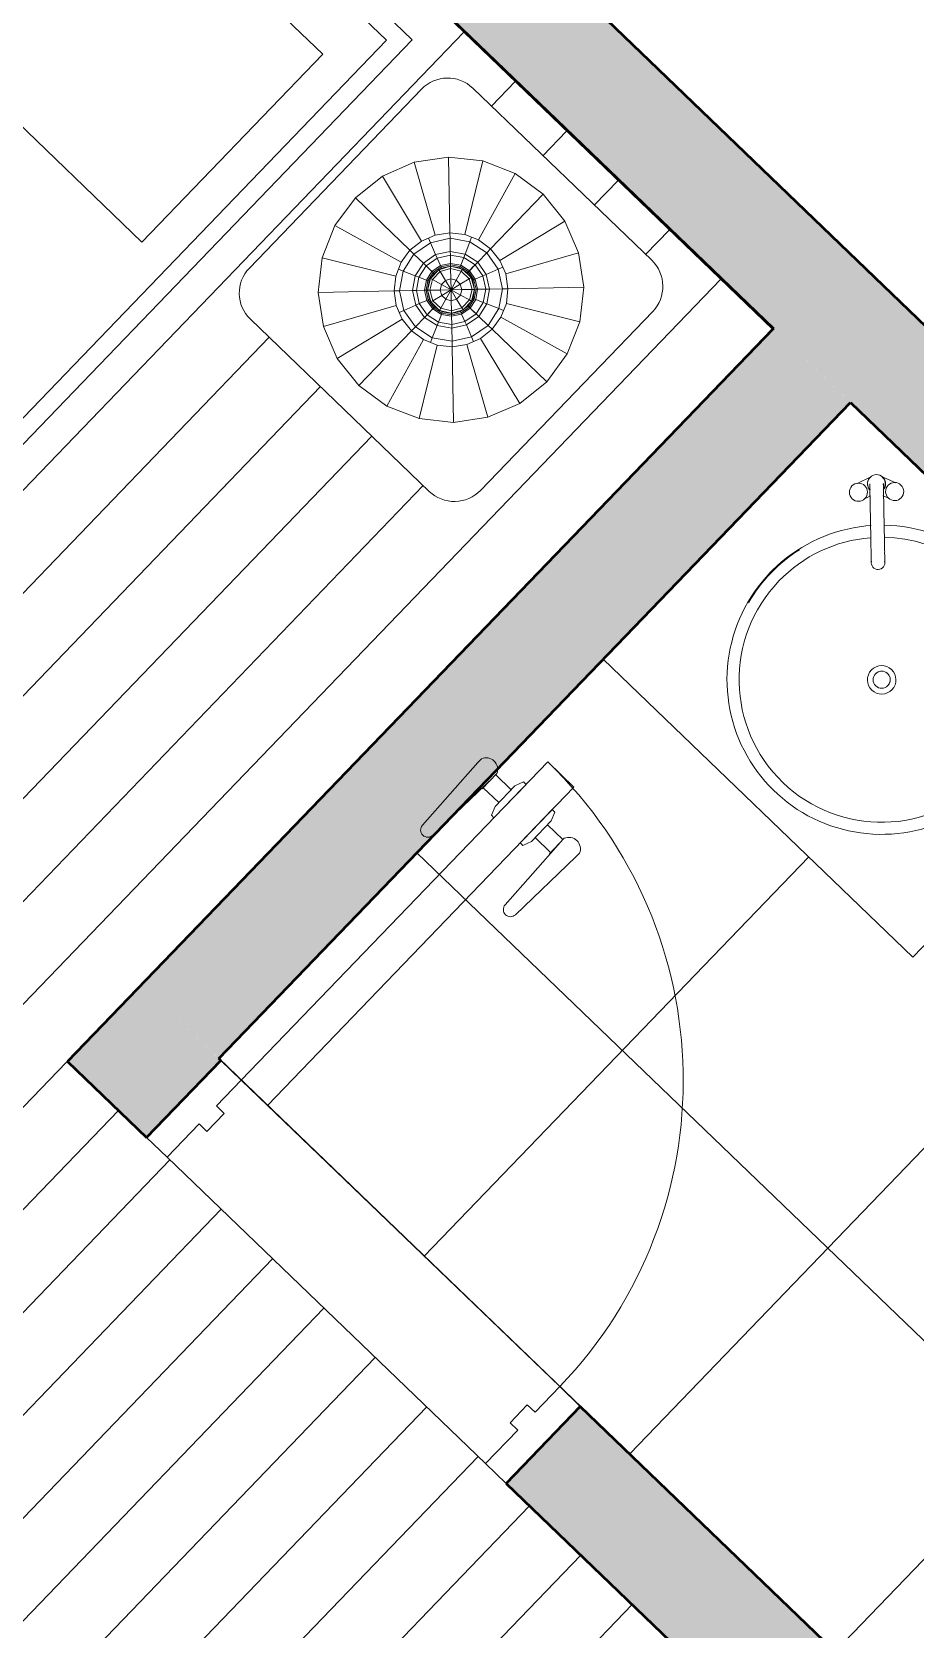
# Model space of a CAD drawing. Header units: metres. Extents: x 11 to 152, y 1 to 34.
# Drawn here: x 71.781 to 73.02, y 20.802 to 23.044 of the extents above; entities that cross this region are included whole.
import ezdxf

# ---------------------------------------------------------------- set-up
doc = ezdxf.new("R2010")
doc.units = ezdxf.units.M
for name, color, linetype, lineweight in [('A-DETL-GENF', 92, 'Continuous', 9), ('A-DOOR', 31, 'Continuous', 9), ('A-DOOR-1', 31, 'Continuous', 18), ('A-FLOR', 192, 'Continuous', 9), ('A-FLOR-PATT', 8, 'Continuous', 9), ('A-WALL-1', 113, 'Continuous', 50), ('A-WALL-PATT-1', 111, 'Continuous', 9), ('E-LITE-EQPM', 33, 'Continuous', 9), ('G-IMPT', 8, 'Continuous', 9), ('I-FURN', 30, 'Continuous', 9), ('P-SANR-FIXT', 6, 'Continuous', 9)]:
    doc.layers.add(name, color=color, linetype=linetype, lineweight=lineweight)

# ---------------------------------------------------------------- blocks, each defined once
blk = doc.blocks.new('EA-Sencilla abisagrada - 70 x 210-1204123-2 Piso _Tipo_')
at = {"layer": 'A-DETL-GENF'}
for p, q in [((0.194, -0.5091), (0.189, -0.6263)), ((0.219, -0.6263), (0.214, -0.5091)), ((0.35, -0.6263), (0.355, -0.5091)), ((0.375, -0.5091), (0.38, -0.6263)), ((0.219, -0.6038), (0.219, -0.6338)), ((0.249, -0.5988), (0.254, -0.5863)), ((0.249, -0.6388), (0.249, -0.5988)), ((0.254, -0.5863), (0.259, -0.5863)), ((0.259, -0.6513), (0.259, -0.5863)), ((0.315, -0.5863), (0.31, -0.5863)), ((0.31, -0.6513), (0.31, -0.5863)), ((0.32, -0.5988), (0.315, -0.5863)), ((0.32, -0.6388), (0.32, -0.5988)), ((0.35, -0.6038), (0.35, -0.6338)), ((0.189, -0.6338), (0.189, -0.6263)), ((0.249, -0.6063), (0.219, -0.6063)), ((0.32, -0.6063), (0.35, -0.6063)), ((0.38, -0.6338), (0.38, -0.6263)), ((0.219, -0.6313), (0.249, -0.6313)), ((0.249, -0.6388), (0.254, -0.6513)), ((0.32, -0.6388), (0.315, -0.6513)), ((0.35, -0.6313), (0.32, -0.6313)), ((0.259, -0.6513), (0.254, -0.6513)), ((0.31, -0.6513), (0.315, -0.6513))]:
    blk.add_line(p, q, dxfattribs=at)
for centre, radius, start, end in [((0.204, -0.5095), 0.01, 2.4476, 177.5524), ((0.365, -0.5095), 0.01, 2.4476, 177.5524), ((0.204, -0.6276), 0.0162, 202.6199, 337.3801), ((0.365, -0.6276), 0.0162, 202.6199, 337.3801)]:
    blk.add_arc(centre, radius, start, end, dxfattribs=at)
at = {"layer": 'A-DOOR'}
blk.add_arc((0.31, -0.075), 0.62, 180, 270, dxfattribs=at)
at = {"layer": 'A-DOOR-1'}
for p, q in [((-0.35, 0.075), (-0.31, 0.075)), ((-0.31, 0.075), (-0.31, 0.01)), ((0.31, 0.075), (0.35, 0.075)), ((0.31, 0.01), (0.31, 0.075)), ((-0.31, 0.01), (-0.295, 0.01)), ((-0.295, 0.01), (-0.295, -0.025)), ((0.295, 0.01), (0.31, 0.01)), ((0.295, -0.025), (0.295, 0.01)), ((-0.31, -0.025), (-0.31, -0.075)), ((-0.295, -0.025), (-0.31, -0.025)), ((0.31, -0.025), (0.295, -0.025)), ((0.31, -0.075), (0.31, -0.025)), ((-0.31, -0.075), (-0.35, -0.075)), ((0.259, -0.075), (0.259, -0.695)), ((0.31, -0.075), (0.259, -0.075)), ((0.31, -0.075), (0.31, -0.695)), ((0.35, -0.075), (0.31, -0.075)), ((0.31, -0.695), (0.259, -0.695))]:
    blk.add_line(p, q, dxfattribs=at)
blk = doc.blocks.new('M_Bed-Box1 - cama 140 x 190-1496802-2 Piso _Tipo_')
at = {"layer": 'I-FURN'}
for p, q in [((-0.3608, -0.7156), (-0.3608, 1.1844)), ((-0.3354, -0.6902), (-0.3354, 1.159)), ((-0.2846, -0.2482), (0.2757, -0.2482)), ((-0.2846, -0.614), (-0.2846, -0.2482)), ((-0.2846, -0.614), (0.2757, -0.614)), ((-0.3354, -0.6902), (1.0138, -0.6902)), ((-0.3608, -0.7156), (1.0392, -0.7156))]:
    blk.add_line(p, q, dxfattribs=at)
blk = doc.blocks.new('M_Table-End - nochero-1381557-2 Piso _Tipo_')
at = {"layer": 'I-FURN'}
for p, q in [((0.0545, 0.0726), (0.4029, 0.0726)), ((0.0037, -0.3266), (0.0037, 0.0218)), ((0.4537, 0.0218), (0.4537, -0.3266)), ((0.4029, -0.3774), (0.0545, -0.3774))]:
    blk.add_line(p, q, dxfattribs=at)
for centre, start, end in [((0.0545, 0.0218), 90, 180), ((0.4029, 0.0218), 0, 90), ((0.0545, -0.3266), 180, 270), ((0.4029, -0.3266), 270, 0)]:
    blk.add_arc(centre, 0.0508, start, end, dxfattribs=at)
blk = doc.blocks.new('Lamp38i - Name-1374313-2 Piso _Tipo_')
at = {"layer": 'G-IMPT'}
for p, q in [((0, 0.0381), (0, 0.0265)), ((-0.0265, 0), (-0.0381, 0)), ((0.0265, 0), (0.0381, 0)), ((0, -0.0381), (0, -0.0265))]:
    blk.add_line(p, q, dxfattribs=at)
blk = doc.blocks.new('Lamp38i - 12zlmp38i_dwg-1374311-2 Piso _Tipo_')
at = {"layer": 'G-IMPT'}
for p, q in [((-0.0482, 0.18), (-0.0931, 0.1613)), ((0, 0.1863), (-0.0482, 0.18)), ((-0.0207, 0.0772), (-0.0482, 0.18)), ((0.0482, 0.18), (0, 0.1863)), ((0, 0.0799), (0, 0.1863)), ((0.0207, 0.0772), (0.0482, 0.18)), ((0.0482, 0.18), (0.0931, 0.1613)), ((-0.1317, 0.1317), (-0.0931, 0.1613)), ((-0.04, 0.0693), (-0.0931, 0.1613)), ((0.04, 0.0693), (0.0931, 0.1613)), ((0.1317, 0.1317), (0.0931, 0.1613)), ((-0.1317, 0.1317), (-0.1613, 0.0931)), ((-0.1317, 0.1317), (-0.0565, 0.0565)), ((0.0565, 0.0565), (0.1317, 0.1317)), ((0.1613, 0.0931), (0.1317, 0.1317)), ((-0.1613, 0.0931), (-0.18, 0.0482)), ((-0.1613, 0.0931), (-0.0693, 0.04)), ((0.0693, 0.04), (0.1613, 0.0931)), ((0.18, 0.0482), (0.1613, 0.0931)), ((-0.04, 0.0693), (-0.0565, 0.0565)), ((-0.0207, 0.0772), (-0.04, 0.0693)), ((-0.0303, 0.0732), (-0.0276, 0.0667)), ((-0.0276, 0.0667), (0, 0.0722)), ((0, 0.0799), (-0.0207, 0.0772)), ((0.0207, 0.0772), (0, 0.0799)), ((0, 0.0799), (0, 0.0722)), ((0.0276, 0.0667), (0, 0.0722)), ((0, 0.0539), (0, 0.0722)), ((0.04, 0.0693), (0.0207, 0.0772)), ((0.0276, 0.0667), (0.0303, 0.0732)), ((0.0565, 0.0565), (0.04, 0.0693)), ((-0.18, 0.0482), (-0.1863, 0)), ((-0.0772, 0.0207), (-0.18, 0.0482)), ((-0.0565, 0.0565), (-0.0693, 0.04)), ((-0.0511, 0.0511), (-0.0667, 0.0276)), ((-0.0511, 0.0511), (-0.0565, 0.0565)), ((-0.0511, 0.0511), (-0.0276, 0.0667)), ((-0.0511, 0.0511), (-0.0381, 0.0381)), ((-0.0206, 0.0498), (-0.0381, 0.0381)), ((-0.0381, 0.0381), (-0.0206, 0.0498)), ((-0.0344, 0.0344), (-0.0186, 0.0449)), ((-0.0276, 0.0667), (-0.0206, 0.0498)), ((-0.0206, 0.0498), (0, 0.0539)), ((0, 0.0539), (-0.0206, 0.0498)), ((-0.0186, 0.0449), (-0.0206, 0.0498)), ((0, 0.0486), (-0.0186, 0.0449)), ((-0.0186, 0.0449), (-0.0142, 0.0343)), ((0.0206, 0.0498), (0, 0.0539)), ((0, 0.0539), (0.0206, 0.0498)), ((0, 0.0486), (0, 0.0539)), ((0, 0.0371), (0, 0.0486)), ((0.0186, 0.0449), (0, 0.0486)), ((0.0142, 0.0343), (0.0186, 0.0449)), ((0.0186, 0.0449), (0.0206, 0.0498)), ((0.0186, 0.0449), (0.0344, 0.0344)), ((0.0276, 0.0667), (0.0206, 0.0498)), ((0.0381, 0.0381), (0.0206, 0.0498)), ((0.0206, 0.0498), (0.0381, 0.0381)), ((0.0511, 0.0511), (0.0276, 0.0667)), ((0.0511, 0.0511), (0.0381, 0.0381)), ((0.0511, 0.0511), (0.0565, 0.0565)), ((0.0511, 0.0511), (0.0667, 0.0276)), ((0.0693, 0.04), (0.0565, 0.0565)), ((0.0772, 0.0207), (0.18, 0.0482)), ((0.1863, 0), (0.18, 0.0482)), ((-0.0693, 0.04), (-0.0772, 0.0207)), ((-0.0732, 0.0303), (-0.0667, 0.0276)), ((-0.0722, 0), (-0.0667, 0.0276)), ((-0.0498, 0.0206), (-0.0667, 0.0276)), ((-0.0498, 0.0206), (-0.0381, 0.0381)), ((-0.0498, 0.0206), (-0.0381, 0.0381)), ((-0.0449, 0.0186), (-0.0344, 0.0344)), ((-0.0344, 0.0344), (-0.0381, 0.0381)), ((-0.0262, 0.0262), (-0.0344, 0.0344)), ((-0.0343, 0.0142), (-0.0262, 0.0262)), ((-0.0324, 0.0134), (-0.0248, 0.0248)), ((-0.0319, 0.0085), (-0.0233, 0.0233)), ((-0.0306, 0.0127), (-0.0234, 0.0234)), ((-0.0262, 0.0262), (-0.0142, 0.0343)), ((-0.0262, 0.0262), (-0.0248, 0.0248)), ((-0.0248, 0.0248), (-0.0134, 0.0324)), ((-0.0234, 0.0234), (-0.0248, 0.0248)), ((-0.0234, 0.0234), (-0.0127, 0.0306)), ((-0.0233, 0.0233), (-0.0085, 0.0319)), ((-0.0233, 0.0233), (-0.021, 0.021)), ((-0.021, 0.021), (-0.0077, 0.0287)), ((0, 0.0371), (-0.0142, 0.0343)), ((-0.0142, 0.0343), (-0.0134, 0.0324)), ((0, 0.0351), (-0.0134, 0.0324)), ((-0.0127, 0.0306), (-0.0134, 0.0324)), ((-0.0096, 0.0312), (-0.0127, 0.0306)), ((0.0085, 0.0319), (-0.0085, 0.0319)), ((-0.0077, 0.0287), (-0.0085, 0.0319)), ((0.0077, 0.0287), (-0.0077, 0.0287)), ((-0.0077, 0.0287), (-0.0039, 0.0147)), ((0, 0.0331), (-0.0065, 0.0319)), ((0, 0.0351), (0, 0.0371)), ((0.0142, 0.0343), (0, 0.0371)), ((0, 0.0351), (0.0134, 0.0324)), ((0, 0.0331), (0, 0.0351)), ((0, 0.0319), (0, 0.0331)), ((0.0065, 0.0319), (0, 0.0331)), ((0.0077, 0.0287), (0.0039, 0.0147)), ((0.0085, 0.0319), (0.0077, 0.0287)), ((0.021, 0.021), (0.0077, 0.0287)), ((0.0085, 0.0319), (0.0233, 0.0233)), ((0.0127, 0.0306), (0.0096, 0.0312)), ((0.0127, 0.0306), (0.0134, 0.0324)), ((0.0127, 0.0306), (0.0234, 0.0234)), ((0.0134, 0.0324), (0.0142, 0.0343)), ((0.0134, 0.0324), (0.0248, 0.0248)), ((0.0142, 0.0343), (0.0262, 0.0262)), ((0.021, 0.021), (0.0233, 0.0233)), ((0.0319, 0.0085), (0.0233, 0.0233)), ((0.0234, 0.0234), (0.0248, 0.0248)), ((0.0306, 0.0127), (0.0234, 0.0234)), ((0.0262, 0.0262), (0.0248, 0.0248)), ((0.0324, 0.0134), (0.0248, 0.0248)), ((0.0344, 0.0344), (0.0262, 0.0262)), ((0.0343, 0.0142), (0.0262, 0.0262)), ((0.0344, 0.0344), (0.0381, 0.0381)), ((0.0449, 0.0186), (0.0344, 0.0344)), ((0.0498, 0.0206), (0.0381, 0.0381)), ((0.0498, 0.0206), (0.0381, 0.0381)), ((0.0498, 0.0206), (0.0667, 0.0276)), ((0.0732, 0.0303), (0.0667, 0.0276)), ((0.0722, 0), (0.0667, 0.0276)), ((0.0772, 0.0207), (0.0693, 0.04)), ((-0.0772, 0.0207), (-0.0799, 0)), ((-0.0498, 0.0206), (-0.0539, 0)), ((-0.0539, 0), (-0.0498, 0.0206)), ((-0.0449, 0.0186), (-0.0498, 0.0206)), ((-0.0449, 0.0186), (-0.0486, 0)), ((-0.0343, 0.0142), (-0.0449, 0.0186)), ((-0.0371, 0), (-0.0343, 0.0142)), ((-0.0351, 0), (-0.0324, 0.0134)), ((-0.0324, 0.0134), (-0.0343, 0.0142)), ((-0.0319, 0.0065), (-0.0331, 0)), ((-0.0306, 0.0127), (-0.0324, 0.0134)), ((-0.0319, 0.0085), (-0.0319, -0.0085)), ((-0.0319, 0.0085), (-0.0287, 0.0077)), ((-0.0306, 0.0127), (-0.0312, 0.0096)), ((-0.0287, 0.0077), (-0.021, 0.021)), ((-0.0287, 0.0077), (-0.0147, 0.0039)), ((-0.0287, 0.0077), (-0.0286, -0.0077)), ((-0.021, 0.021), (-0.0108, 0.0108)), ((-0.0147, 0.0039), (-0.0108, 0.0108)), ((-0.0147, 0.0039), (-0.0147, -0.0039)), ((-0.0147, 0.0039), (0, 0)), ((-0.0039, 0.0147), (-0.0108, 0.0108)), ((0, 0), (-0.0108, 0.0108)), ((0.0039, 0.0147), (-0.0039, 0.0147)), ((0, 0), (-0.0039, 0.0147)), ((0.0039, 0.0147), (0, 0)), ((0.0108, 0.0108), (0, 0)), ((0.0147, 0.0039), (0, 0)), ((0.0108, 0.0108), (0.0039, 0.0147)), ((0.021, 0.021), (0.0108, 0.0108)), ((0.0147, 0.0039), (0.0108, 0.0108)), ((0.0286, 0.0077), (0.0147, 0.0039)), ((0.0147, -0.0039), (0.0147, 0.0039)), ((0.0286, 0.0077), (0.021, 0.021)), ((0.0319, 0.0085), (0.0286, 0.0077)), ((0.0286, -0.0077), (0.0286, 0.0077)), ((0.0306, 0.0127), (0.0324, 0.0134)), ((0.0306, 0.0127), (0.0312, 0.0096)), ((0.0319, -0.0085), (0.0319, 0.0085)), ((0.0319, 0.0065), (0.0331, 0)), ((0.0324, 0.0134), (0.0343, 0.0142)), ((0.0351, 0), (0.0324, 0.0134)), ((0.0343, 0.0142), (0.0449, 0.0186)), ((0.0371, 0), (0.0343, 0.0142)), ((0.0449, 0.0186), (0.0498, 0.0206)), ((0.0449, 0.0186), (0.0486, 0)), ((0.0498, 0.0206), (0.0539, 0)), ((0.0539, 0), (0.0498, 0.0206)), ((0.0799, 0), (0.0772, 0.0207)), ((-0.1863, 0), (-0.18, -0.0482)), ((-0.0799, 0), (-0.1863, 0)), ((-0.0772, -0.0207), (-0.18, -0.0482)), ((-0.0799, 0), (-0.0772, -0.0207)), ((-0.0722, 0), (-0.0799, 0)), ((-0.0772, -0.0207), (-0.0693, -0.04)), ((-0.0722, 0), (-0.0539, 0)), ((-0.0722, 0), (-0.0667, -0.0276)), ((-0.0667, -0.0276), (-0.0498, -0.0206)), ((-0.0539, 0), (-0.0498, -0.0206)), ((-0.0539, 0), (-0.0498, -0.0206)), ((-0.0486, 0), (-0.0539, 0)), ((-0.0449, -0.0186), (-0.0498, -0.0206)), ((-0.0498, -0.0206), (-0.0381, -0.0381)), ((-0.0381, -0.0381), (-0.0498, -0.0206)), ((-0.0371, 0), (-0.0486, 0)), ((-0.0486, 0), (-0.0449, -0.0186)), ((-0.0343, -0.0142), (-0.0449, -0.0186)), ((-0.0344, -0.0344), (-0.0449, -0.0186)), ((-0.0351, 0), (-0.0371, 0)), ((-0.0371, 0), (-0.0343, -0.0142)), ((-0.0351, 0), (-0.0324, -0.0134)), ((-0.0331, 0), (-0.0351, 0)), ((-0.0343, -0.0142), (-0.0326, -0.0135)), ((-0.0262, -0.0262), (-0.0343, -0.0142)), ((-0.0319, 0), (-0.0331, 0)), ((-0.0331, 0), (-0.0319, -0.0065)), ((-0.0306, -0.0127), (-0.0324, -0.0134)), ((-0.0324, -0.0134), (-0.0248, -0.0248)), ((-0.0319, -0.0085), (-0.0286, -0.0077)), ((-0.0319, -0.0085), (-0.0233, -0.0233)), ((-0.0312, -0.0096), (-0.0306, -0.0127)), ((-0.0306, -0.0127), (-0.0234, -0.0234)), ((-0.0286, -0.0077), (-0.0147, -0.0039)), ((-0.0286, -0.0077), (-0.021, -0.021)), ((-0.0233, -0.0233), (-0.021, -0.021)), ((-0.0108, -0.0108), (-0.021, -0.021)), ((-0.021, -0.021), (-0.0077, -0.0286)), ((-0.0147, -0.0039), (0, 0)), ((-0.0147, -0.0039), (-0.0108, -0.0108)), ((-0.0108, -0.0108), (0, 0)), ((-0.0108, -0.0108), (-0.0039, -0.0147)), ((-0.0077, -0.0286), (-0.0039, -0.0147)), ((-0.0039, -0.0147), (0, 0)), ((-0.0039, -0.0147), (0.0039, -0.0147)), ((0.0039, -0.0147), (0, 0)), ((0.0108, -0.0108), (0, 0)), ((0.0147, -0.0039), (0, 0)), ((0.0039, -0.0147), (0.0108, -0.0108)), ((0.0077, -0.0287), (0.0039, -0.0147)), ((0.0077, -0.0287), (0.021, -0.021)), ((0.0108, -0.0108), (0.0147, -0.0039)), ((0.0108, -0.0108), (0.021, -0.021)), ((0.0286, -0.0077), (0.0147, -0.0039)), ((0.0286, -0.0077), (0.021, -0.021)), ((0.0233, -0.0233), (0.021, -0.021)), ((0.0233, -0.0233), (0.0319, -0.0085)), ((0.0234, -0.0234), (0.0306, -0.0127)), ((0.0324, -0.0134), (0.0248, -0.0248)), ((0.0343, -0.0142), (0.0262, -0.0262)), ((0.0286, -0.0077), (0.0319, -0.0085)), ((0.0312, -0.0096), (0.0306, -0.0127)), ((0.0306, -0.0127), (0.0324, -0.0134)), ((0.0319, 0), (0.0331, 0)), ((0.0331, 0), (0.0319, -0.0065)), ((0.0351, 0), (0.0324, -0.0134)), ((0.0343, -0.0142), (0.0326, -0.0135)), ((0.0331, 0), (0.0351, 0)), ((0.0371, 0), (0.0343, -0.0142)), ((0.0343, -0.0142), (0.0449, -0.0186)), ((0.0344, -0.0344), (0.0449, -0.0186)), ((0.0351, 0), (0.0371, 0)), ((0.0371, 0), (0.0486, 0)), ((0.0381, -0.0381), (0.0498, -0.0206)), ((0.0381, -0.0381), (0.0498, -0.0206)), ((0.0486, 0), (0.0449, -0.0186)), ((0.0449, -0.0186), (0.0498, -0.0206)), ((0.0486, 0), (0.0539, 0)), ((0.0498, -0.0206), (0.0539, 0)), ((0.0539, 0), (0.0498, -0.0206)), ((0.0498, -0.0206), (0.0667, -0.0276)), ((0.0722, 0), (0.0539, 0)), ((0.0667, -0.0276), (0.0722, 0)), ((0.0693, -0.04), (0.0772, -0.0207)), ((0.0799, 0), (0.0722, 0)), ((0.0772, -0.0207), (0.0799, 0)), ((0.0772, -0.0207), (0.18, -0.0482)), ((0.0799, 0), (0.1863, 0)), ((0.18, -0.0482), (0.1863, 0)), ((-0.1613, -0.0931), (-0.0693, -0.04)), ((-0.0667, -0.0276), (-0.0732, -0.0303)), ((-0.0693, -0.04), (-0.0565, -0.0565)), ((-0.0667, -0.0276), (-0.0511, -0.0511)), ((-0.0511, -0.0511), (-0.0381, -0.0381)), ((-0.0344, -0.0344), (-0.0381, -0.0381)), ((-0.0381, -0.0381), (-0.0206, -0.0498)), ((-0.0381, -0.0381), (-0.0206, -0.0498)), ((-0.0344, -0.0344), (-0.0262, -0.0262)), ((-0.0344, -0.0344), (-0.0186, -0.0449)), ((-0.0262, -0.0262), (-0.0248, -0.0248)), ((-0.0262, -0.0262), (-0.0142, -0.0343)), ((-0.0234, -0.0234), (-0.0248, -0.0248)), ((-0.0248, -0.0248), (-0.0134, -0.0324)), ((-0.0234, -0.0234), (-0.0127, -0.0306)), ((-0.0233, -0.0233), (-0.0085, -0.0319)), ((-0.0186, -0.0449), (-0.0142, -0.0343)), ((-0.0142, -0.0343), (-0.0134, -0.0324)), ((0, -0.0371), (-0.0142, -0.0343)), ((-0.0127, -0.0306), (-0.0134, -0.0324)), ((0, -0.0351), (-0.0134, -0.0324)), ((-0.0096, -0.0312), (-0.0127, -0.0306)), ((-0.0077, -0.0286), (-0.0085, -0.0319)), ((-0.0085, -0.0319), (0.0085, -0.0319)), ((-0.0077, -0.0286), (0.0077, -0.0287)), ((0, -0.0331), (-0.0065, -0.0319)), ((0, -0.0319), (0, -0.0331)), ((0.0065, -0.0319), (0, -0.0331)), ((0, -0.0351), (0.0134, -0.0324)), ((0, -0.0331), (0, -0.0351)), ((0, -0.0371), (0.0142, -0.0343)), ((0, -0.0351), (0, -0.0371)), ((0, -0.0371), (0, -0.0486)), ((0.0085, -0.0319), (0.0077, -0.0287)), ((0.0085, -0.0319), (0.0233, -0.0233)), ((0.0127, -0.0306), (0.0096, -0.0312)), ((0.0127, -0.0306), (0.0234, -0.0234)), ((0.0127, -0.0306), (0.0134, -0.0324)), ((0.0134, -0.0324), (0.0248, -0.0248)), ((0.0134, -0.0324), (0.0142, -0.0343)), ((0.0142, -0.0343), (0.0262, -0.0262)), ((0.0142, -0.0343), (0.0186, -0.0449)), ((0.0186, -0.0449), (0.0344, -0.0344)), ((0.0206, -0.0498), (0.0381, -0.0381)), ((0.0206, -0.0498), (0.0381, -0.0381)), ((0.0234, -0.0234), (0.0248, -0.0248)), ((0.0262, -0.0262), (0.0248, -0.0248)), ((0.0262, -0.0262), (0.0344, -0.0344)), ((0.0344, -0.0344), (0.0381, -0.0381)), ((0.0381, -0.0381), (0.0511, -0.0511)), ((0.0511, -0.0511), (0.0667, -0.0276)), ((0.0693, -0.04), (0.0565, -0.0565)), ((0.0732, -0.0303), (0.0667, -0.0276)), ((0.0693, -0.04), (0.1613, -0.0931)), ((-0.18, -0.0482), (-0.1613, -0.0931)), ((-0.1317, -0.1317), (-0.0565, -0.0565)), ((-0.0511, -0.0511), (-0.0565, -0.0565)), ((-0.0565, -0.0565), (-0.04, -0.0693)), ((-0.0511, -0.0511), (-0.0276, -0.0667)), ((-0.0303, -0.0732), (-0.0276, -0.0667)), ((-0.0206, -0.0498), (-0.0276, -0.0667)), ((-0.0276, -0.0667), (0, -0.0722)), ((-0.0186, -0.0449), (-0.0206, -0.0498)), ((-0.0206, -0.0498), (0, -0.0539)), ((0, -0.0539), (-0.0206, -0.0498)), ((0, -0.0486), (-0.0186, -0.0449)), ((0.0186, -0.0449), (0, -0.0486)), ((0, -0.0486), (0, -0.0539)), ((0, -0.0539), (0.0206, -0.0498)), ((0, -0.0539), (0.0206, -0.0498)), ((0, -0.0539), (0, -0.0722)), ((0.0276, -0.0667), (0, -0.0722)), ((0.0186, -0.0449), (0.0206, -0.0498)), ((0.0206, -0.0498), (0.0276, -0.0667)), ((0.0276, -0.0667), (0.0511, -0.0511)), ((0.0303, -0.0732), (0.0276, -0.0667)), ((0.04, -0.0693), (0.0565, -0.0565)), ((0.0565, -0.0565), (0.0511, -0.0511)), ((0.0565, -0.0565), (0.1317, -0.1317)), ((0.1613, -0.0931), (0.18, -0.0482)), ((-0.04, -0.0693), (-0.0931, -0.1613)), ((-0.0482, -0.18), (-0.0207, -0.0772)), ((-0.04, -0.0693), (-0.0207, -0.0772)), ((0, -0.0799), (-0.0207, -0.0772)), ((0, -0.0799), (0, -0.0722)), ((0, -0.0799), (0.0207, -0.0772)), ((0, -0.0799), (0, -0.1863)), ((0.0207, -0.0772), (0.04, -0.0693)), ((0.0207, -0.0772), (0.0482, -0.18)), ((0.04, -0.0693), (0.0931, -0.1613)), ((-0.1613, -0.0931), (-0.1317, -0.1317)), ((0.1613, -0.0931), (0.1317, -0.1317)), ((-0.1317, -0.1317), (-0.0931, -0.1613)), ((0.0931, -0.1613), (0.1317, -0.1317)), ((-0.0931, -0.1613), (-0.0482, -0.18)), ((0.0482, -0.18), (0.0931, -0.1613)), ((-0.0482, -0.18), (0, -0.1863)), ((0, -0.1863), (0.0482, -0.18))]:
    blk.add_line(p, q, dxfattribs=at)
at = {"xscale": 1.2, "yscale": 1.2, "zscale": 1.2}
blk.add_blockref('Lamp38i - Name-1374313-2 Piso _Tipo_', (0, 0), dxfattribs=at)
blk = doc.blocks.new('Lamp38i - 100 Watt Incandescent-V67-2 Piso _Tipo_')
at = {"extrusion": (0, 0, -1), "zscale": -1, "rotation": 180}
blk.add_blockref('Lamp38i - 12zlmp38i_dwg-1374311-2 Piso _Tipo_', (0, 0), dxfattribs=at)
blk = doc.blocks.new('Basin Slab-Round-1Bowl - 550 x 500-V79-2 Piso _Tipo_')
at = {"layer": 'P-SANR-FIXT'}
for p, q in [((0.6006, 0.575), (-0.0023, 0.575)), ((-0.0023, 0.575), (-0.0023, 0.075)), ((0.4926, 0.1585), (0.4894, 0.1497)), ((0.477, 0.1376), (0.4686, 0.1346)), ((0.5077, 0.1303), (0.515, 0.1504)), ((0.4767, 0.1121), (0.4969, 0.1195))]:
    blk.add_line(p, q, dxfattribs=at)
at = {"layer": 'P-SANR-FIXT', "flags": 128}
for points in [[(0.5161, 0.325), (0.5159, 0.3337), (0.5154, 0.3423), (0.5145, 0.351), (0.5133, 0.3596), (0.5118, 0.3681), (0.5099, 0.3766), (0.5076, 0.385), (0.5051, 0.3932), (0.5022, 0.4014), (0.499, 0.4095), (0.4954, 0.4174), (0.4916, 0.4252), (0.4874, 0.4328), (0.483, 0.4402), (0.4782, 0.4475), (0.4732, 0.4546), (0.4678, 0.4614), (0.4622, 0.4681), (0.4564, 0.4745), (0.4503, 0.4806), (0.4439, 0.4865), (0.4374, 0.4922), (0.4306, 0.4976), (0.4236, 0.5027), (0.4164, 0.5076), (0.409, 0.5121), (0.4014, 0.5163), (0.3937, 0.5203), (0.3858, 0.5239), (0.3778, 0.5272), (0.3696, 0.5302), (0.3613, 0.5328), (0.353, 0.5352), (0.3445, 0.5371), (0.336, 0.5388), (0.3274, 0.5401), (0.3188, 0.5411), (0.3102, 0.5417), (0.3015, 0.5419), (0.2928, 0.5419), (0.2841, 0.5414), (0.2755, 0.5407), (0.2669, 0.5395), (0.2583, 0.5381), (0.2499, 0.5363), (0.2414, 0.5341), (0.2331, 0.5317), (0.2249, 0.5289), (0.2168, 0.5257), (0.2089, 0.5223), (0.201, 0.5185), (0.1934, 0.5144), (0.1859, 0.51), (0.1786, 0.5054), (0.1715, 0.5004), (0.1646, 0.4952), (0.1579, 0.4896), (0.1514, 0.4839), (0.1452, 0.4778), (0.1392, 0.4715), (0.1334, 0.465), (0.128, 0.4583), (0.1228, 0.4513), (0.1179, 0.4442), (0.1132, 0.4368), (0.1089, 0.4293), (0.1049, 0.4216), (0.1012, 0.4138), (0.0978, 0.4058), (0.0947, 0.3977), (0.092, 0.3894), (0.0896, 0.3811), (0.0875, 0.3727), (0.0858, 0.3642), (0.0844, 0.3556), (0.0833, 0.347), (0.0826, 0.3384), (0.0823, 0.3297), (0.0822, 0.325)], [(0.0822, 0.325), (0.0824, 0.3163), (0.0829, 0.3077), (0.0838, 0.299), (0.085, 0.2904), (0.0865, 0.2819), (0.0884, 0.2734), (0.0907, 0.265), (0.0932, 0.2568), (0.0961, 0.2486), (0.0993, 0.2405), (0.1029, 0.2326), (0.1067, 0.2248), (0.1109, 0.2172), (0.1153, 0.2098), (0.1201, 0.2025), (0.1251, 0.1954), (0.1305, 0.1886), (0.136, 0.1819), (0.1419, 0.1755), (0.148, 0.1694), (0.1543, 0.1635), (0.1609, 0.1578), (0.1677, 0.1524), (0.1747, 0.1473), (0.1819, 0.1424), (0.1893, 0.1379), (0.1969, 0.1337), (0.2046, 0.1297), (0.2125, 0.1261), (0.2205, 0.1228), (0.2287, 0.1198), (0.2369, 0.1172), (0.2453, 0.1148), (0.2538, 0.1129), (0.2623, 0.1112), (0.2709, 0.1099), (0.2795, 0.1089), (0.2881, 0.1083), (0.2968, 0.1081), (0.3055, 0.1081), (0.3141, 0.1086), (0.3228, 0.1093), (0.3314, 0.1105), (0.3399, 0.1119), (0.3484, 0.1137), (0.3568, 0.1159), (0.3652, 0.1183), (0.3734, 0.1211), (0.3815, 0.1243), (0.3894, 0.1277), (0.3972, 0.1315), (0.4049, 0.1356), (0.4124, 0.14), (0.4197, 0.1446), (0.4268, 0.1496), (0.4337, 0.1548), (0.4404, 0.1604), (0.4469, 0.1661)], [(0.46, 0.1794), (0.4649, 0.185), (0.4703, 0.1917), (0.4755, 0.1987), (0.4804, 0.2058), (0.485, 0.2132), (0.4894, 0.2207), (0.4934, 0.2284), (0.4971, 0.2362), (0.5005, 0.2442), (0.5036, 0.2523), (0.5063, 0.2606), (0.5087, 0.2689), (0.5108, 0.2773), (0.5125, 0.2858), (0.5139, 0.2944), (0.515, 0.303), (0.5157, 0.3116), (0.516, 0.3203), (0.5161, 0.325)], [(0.41, 0.2034), (0.41, 0.2034), (0.4101, 0.2033), (0.4102, 0.2031), (0.4105, 0.2029), (0.4107, 0.2026), (0.4111, 0.2023), (0.4115, 0.2019), (0.412, 0.2014), (0.4125, 0.2009), (0.4131, 0.2003), (0.4137, 0.1997), (0.4144, 0.199), (0.4151, 0.1982), (0.4159, 0.1974), (0.4168, 0.1965), (0.4177, 0.1956), (0.4187, 0.1947), (0.4197, 0.1937), (0.4207, 0.1926), (0.4218, 0.1915), (0.423, 0.1904), (0.4242, 0.1892), (0.4254, 0.1879), (0.4267, 0.1867), (0.428, 0.1854), (0.4293, 0.184), (0.4307, 0.1827), (0.4321, 0.1813), (0.4335, 0.1798), (0.4349, 0.1784), (0.4364, 0.1769), (0.4379, 0.1754), (0.4394, 0.1739), (0.4409, 0.1724), (0.4425, 0.1709), (0.444, 0.1693), (0.4456, 0.1678), (0.4472, 0.1662), (0.4487, 0.1646), (0.4503, 0.1631), (0.4519, 0.1615), (0.4534, 0.1599), (0.455, 0.1584), (0.4565, 0.1568), (0.4581, 0.1553), (0.4596, 0.1538), (0.4611, 0.1523), (0.4626, 0.1508), (0.464, 0.1493), (0.4655, 0.1479), (0.4669, 0.1465), (0.4683, 0.1451), (0.4696, 0.1437), (0.4709, 0.1424), (0.4722, 0.1411), (0.4735, 0.1399), (0.4747, 0.1387), (0.4758, 0.1375), (0.477, 0.1364), (0.478, 0.1353), (0.4791, 0.1343), (0.4801, 0.1333), (0.481, 0.1323), (0.4819, 0.1315), (0.4827, 0.1306), (0.4835, 0.1298), (0.4842, 0.1291), (0.4849, 0.1284), (0.4855, 0.1278), (0.4861, 0.1273), (0.4866, 0.1268), (0.487, 0.1263), (0.4874, 0.126), (0.4877, 0.1257), (0.4879, 0.1254), (0.4881, 0.1252), (0.4883, 0.1251), (0.4883, 0.125), (0.4883, 0.125)], [(0.5018, 0.1385), (0.5018, 0.1385), (0.5017, 0.1386), (0.5015, 0.1388), (0.5013, 0.139), (0.501, 0.1393), (0.5007, 0.1396), (0.5003, 0.14), (0.4998, 0.1405), (0.4993, 0.141), (0.4987, 0.1416), (0.4981, 0.1422), (0.4974, 0.1429), (0.4966, 0.1437), (0.4958, 0.1445), (0.495, 0.1453), (0.4941, 0.1462), (0.4931, 0.1472), (0.4921, 0.1482), (0.491, 0.1493), (0.4899, 0.1504), (0.4888, 0.1515), (0.4876, 0.1527), (0.4864, 0.1539), (0.4851, 0.1552), (0.4838, 0.1565), (0.4825, 0.1578), (0.4811, 0.1592), (0.4797, 0.1606), (0.4783, 0.162), (0.4768, 0.1635), (0.4753, 0.1649), (0.4739, 0.1664), (0.4723, 0.1679), (0.4708, 0.1695), (0.4693, 0.171), (0.4677, 0.1726), (0.4662, 0.1741), (0.4646, 0.1757), (0.463, 0.1772), (0.4615, 0.1788), (0.4599, 0.1804), (0.4583, 0.1819), (0.4568, 0.1835), (0.4552, 0.185), (0.4537, 0.1866), (0.4522, 0.1881), (0.4507, 0.1896), (0.4492, 0.1911), (0.4477, 0.1925), (0.4463, 0.194), (0.4449, 0.1954), (0.4435, 0.1968), (0.4422, 0.1981), (0.4408, 0.1994), (0.4396, 0.2007), (0.4383, 0.202), (0.4371, 0.2032), (0.4359, 0.2044), (0.4348, 0.2055), (0.4337, 0.2066), (0.4327, 0.2076), (0.4317, 0.2086), (0.4308, 0.2095), (0.4299, 0.2104), (0.429, 0.2113), (0.4283, 0.212), (0.4275, 0.2128), (0.4269, 0.2134), (0.4263, 0.214), (0.4257, 0.2146), (0.4252, 0.2151), (0.4248, 0.2155), (0.4244, 0.2159), (0.4241, 0.2162), (0.4238, 0.2165), (0.4236, 0.2167), (0.4235, 0.2168), (0.4234, 0.2168), (0.4234, 0.2169)]]:
    blk.add_lwpolyline(points, dxfattribs=at)
at = {"layer": 'P-SANR-FIXT'}
for centre, radius, start, end in [((0.2991, 0.325), 0.2, 360, 180), ((0.2991, 0.325), 0.2159, 166.1538, 180), ((0.2991, 0.325), 0.2159, 0, 13.8462), ((0.2991, 0.325), 0.02, 360, 180), ((0.2992, 0.3249), 0.012, 90, 179.747), ((0.2992, 0.3249), 0.012, 0.253, 90), ((0.2991, 0.325), 0.2159, 180, 193.8462), ((0.2991, 0.325), 0.2, 180, 312.9682), ((0.2991, 0.325), 0.02, 180, 360), ((0.2992, 0.3249), 0.012, 179.747, 270), ((0.2992, 0.3249), 0.012, 180, 193.9186), ((0.2992, 0.3249), 0.012, 198.6485, 208.0024), ((0.2992, 0.3249), 0.012, 213.4205, 222.17), ((0.2992, 0.3249), 0.012, 227.7366, 236.5173), ((0.2992, 0.3249), 0.012, 241.891, 251.3979), ((0.2992, 0.3249), 0.012, 270, 0.253), ((0.2992, 0.3249), 0.012, 303.4827, 312.2634), ((0.2992, 0.3249), 0.012, 317.83, 326.5795), ((0.2992, 0.3249), 0.012, 346.0814, 360), ((0.2991, 0.325), 0.2, 318.4615, 360), ((0.2991, 0.325), 0.2159, 346.1538, 360), ((0.2992, 0.3249), 0.012, 255.9678, 270), ((0.2992, 0.3249), 0.012, 270, 284.0322), ((0.4167, 0.2101), 0.00953, 135, 237.8571), ((0.4167, 0.2101), 0.00953, 32.1429, 135), ((0.5051, 0.158), 0.0127, 45, 225), ((0.5051, 0.158), 0.0127, 225, 45), ((0.4691, 0.122), 0.0127, 45, 225), ((0.4951, 0.1317), 0.0127, 225, 45), ((0.4951, 0.1317), 0.0127, 45, 88.0726), ((0.4951, 0.1317), 0.0127, 353.2893, 87.7631), ((0.4691, 0.122), 0.0127, 225, 45), ((0.4951, 0.1317), 0.0127, 181.9274, 225), ((0.4954, 0.1321), 0.0127, 185.9086, 276.7107)]:
    blk.add_arc(centre, radius, start, end, dxfattribs=at)
blk = doc.blocks.new('EA santario - EA santario-1236399-2 Piso _Tipo_')
at = {"layer": 'P-SANR-FIXT'}
for p, q in [((-0.0952, -0.0806), (-0.1325, -0.074)), ((-0.0952, -0.106), (-0.0952, -0.0806)), ((0.1325, -0.074), (0.0953, -0.0806)), ((0.0953, -0.0806), (0.0953, -0.106)), ((-0.0825, -0.106), (-0.0952, -0.106)), ((-0.0825, -0.0933), (-0.0825, -0.106)), ((0.0826, -0.0933), (-0.0825, -0.0933)), ((0.0826, -0.106), (0.0826, -0.0933)), ((0.0953, -0.106), (0.0826, -0.106))]:
    blk.add_line(p, q, dxfattribs=at)
for centre, radius, start, end in [((0, 0.2322), 0.125, 40.0388, 139.9612), ((0, 0.2292), 0.12, 41.8401, 138.1599), ((0.18, 0.0811), 0.36, 139.981, 188.91), ((0.1676, 0.0791), 0.345, 138.1599, 183.4315), ((-0.1676, 0.0791), 0.345, 356.5685, 41.8401), ((-0.18, 0.0811), 0.36, 351.09, 40.019), ((0, 0.2182), 0.0683, 33.6309, 146.3691), ((0.158, 0.1131), 0.258, 146.3691, 180), ((-0.158, 0.1131), 0.258, 0, 33.6309), ((0, 0.0716), 0.0147, 36.4562, 143.5438), ((0.1189, 0.0836), 0.2967, 184.8582, 212.071), ((-0.1189, 0.0836), 0.2967, 327.929, 355.1418), ((4.7641, 0.7998), 5.0001, 188.91, 190.4032), ((-4.7641, 0.7998), 5.0001, 349.5968, 351.09), ((4.7641, 0.7998), 5.0001, 190.4032, 191.3174), ((-4.7641, 0.7998), 5.0001, 348.6826, 349.5968), ((0, -2.0111), 1.8349, 85.6627, 94.3373), ((0.0513, -0.3405), 0.3, 150.5617, 174.8856), ((-0.1999, -0.1987), 0.0115, 96.2955, 150.5617), ((0, -2.0111), 1.8349, 94.3373, 96.2955), ((0, -2.0111), 1.8349, 83.7045, 85.6627), ((0.1999, -0.1987), 0.0115, 29.4383, 83.7045), ((-0.0513, -0.3405), 0.3, 5.1144, 29.4383), ((-0.2222, -0.316), 0.0254, 174.8856, 261.8874), ((0.2222, -0.316), 0.0254, 278.1126, 5.1144), ((0, 1.2428), 1.6, 261.8874, 278.1126)]:
    blk.add_arc(centre, radius, start, end, dxfattribs=at)
blk.add_ellipse((0, 0.1131), major_axis=(0, 0.1238), ratio=0.807692, start_param=1.570796, end_param=4.712389, dxfattribs=at)
for points in [[(-0.0118, 0.0804), (-0.0148, 0.0728), (-0.0199, 0.0575), (-0.024, 0.0349), (-0.0254, 0.0133), (-0.0249, -0.0001), (-0.0243, -0.0065)], [(0.0249, -0.0062), (0.0254, 0.0001), (0.0258, 0.0135), (0.0243, 0.035), (0.02, 0.0576), (0.0149, 0.0728), (0.0118, 0.0804)]]:
    blk.add_open_spline(points, degree=3, dxfattribs=at)
blk = doc.blocks.new('mesa51 - mesa001-1825923-2 Piso _Tipo_')
at = {"layer": 'I-FURN'}
h = blk.add_hatch(dxfattribs=at)
h.set_pattern_fill('FP_69', color=256, style=0, pattern_type=2)
h.set_pattern_definition([(316.089, (59.067, 7.337), (0.05201551, 0.05403135), [])])
h.paths.add_polyline_path([(17.2187, 23.1011), (17.2027, 23.9351), (15.9857, 25.1067), (15.5764, 24.6814), (17.1151, 23.2008)], flags=0)
for p, q in [((15.9857, 25.1067), (15.5764, 24.6814)), ((17.2027, 23.9351), (15.9857, 25.1067)), ((17.2187, 23.1011), (17.2027, 23.9351))]:
    blk.add_line(p, q, dxfattribs=at)

msp = doc.modelspace()

# ---------------------------------------------------------------- hatches: boundary and pattern name
at = {"layer": 'A-FLOR-PATT'}
h = msp.add_hatch(dxfattribs=at)
h.set_pattern_fill('FP_64', color=256, style=0, pattern_type=2)
h.set_pattern_definition([(226.102, (73.322, 11.756), (0.0720575, -0.0693377), [])])
h.paths.add_polyline_path([(67.8558, 17.4693), (68.6654, 18.3107), (68.4583, 18.5111), (68.4554, 18.5189), (68.4546, 18.5237), (68.4556, 18.531), (68.4578, 18.5365), (68.4632, 18.5434), (68.7311, 18.8205), (68.7404, 18.8237), (68.7437, 18.8242), (68.7503, 18.8234), (68.7571, 18.8205), (68.7625, 18.8164), (68.9648, 18.6218), (69.0813, 18.7429), (68.8825, 18.9354), (68.8796, 18.9431), (68.8789, 18.948), (68.8799, 18.9552), (68.8821, 18.9608), (68.8875, 18.9677), (69.1554, 19.2448), (69.1614, 19.2474), (69.168, 19.2484), (69.1746, 19.2477), (69.1814, 19.2448), (69.1868, 19.2407), (69.3807, 19.0541), (70.7744, 20.5041), (70.7456, 20.5318), (70.7907, 20.5787), (70.7799, 20.5891), (70.8041, 20.6143), (70.8149, 20.6039), (70.8496, 20.6399), (70.88, 20.6122), (71.2688, 21.0163), (71.3769, 20.9123), (70.9677, 20.4869), (70.9693, 20.4869), (71.3779, 20.9113), (72.5949, 19.7397), (73.1566, 20.3235), (71.8312, 21.5989), (72.8202, 22.6267), (70.9108, 24.4639), (70.6693, 24.2129), (70.3089, 24.5596), (68.9222, 23.1184), (69.0303, 23.0144), (68.7186, 22.6905), (70.2587, 21.2085), (70.2241, 21.1725), (70.2349, 21.1621), (70.2106, 21.1368), (70.1998, 21.1472), (70.1547, 21.1004), (68.6146, 22.5824), (67.0817, 20.9898), (66.9736, 21.0937), (65.5871, 19.6524), (66.0984, 19.1604), (66.6857, 19.7708), (67.729, 18.7669), (67.1417, 18.1565), (67.6649, 17.653)], flags=0)
h.paths.add_polyline_path([(68.4327, 18.5369), (68.4266, 18.5404), (68.4069, 18.5609), (68.4059, 18.5627), (68.4068, 18.572), (68.4091, 18.5753), (68.6931, 18.8693), (68.6963, 18.8713), (68.6996, 18.8718), (68.706, 18.8702), (68.709, 18.8679), (68.7287, 18.8473), (68.7298, 18.8455), (68.7298, 18.8387), (68.7264, 18.8329), (68.4444, 18.54), (68.4393, 18.537)], flags=0)
h.paths.add_polyline_path([(68.3926, 18.5719), (68.3854, 18.5763), (68.3817, 18.5823), (68.3817, 18.5905), (68.3854, 18.597), (68.3884, 18.5994), (68.3959, 18.6016), (68.3998, 18.6012), (68.407, 18.597), (68.4091, 18.5943), (68.4113, 18.5868), (68.4094, 18.5792), (68.404, 18.5736), (68.4004, 18.572), (68.3959, 18.572)], flags=0)
h.paths.add_polyline_path([(68.6789, 18.8649), (68.6693, 18.8682), (68.6657, 18.8722), (68.6641, 18.8758), (68.6641, 18.884), (68.6677, 18.8904), (68.6708, 18.8929), (68.6783, 18.895), (68.6822, 18.8946), (68.689, 18.8908), (68.6931, 18.8841), (68.6931, 18.8759), (68.6894, 18.8695), (68.6828, 18.8655)], flags=0)
h.paths.add_polyline_path([(68.857, 18.9611), (68.8494, 18.9661), (68.8312, 18.9852), (68.8301, 18.987), (68.8311, 18.9963), (68.8334, 18.9995), (69.1173, 19.2936), (69.1206, 19.2956), (69.1239, 19.296), (69.1303, 19.2945), (69.1333, 19.2922), (69.153, 19.2716), (69.154, 19.2698), (69.154, 19.2629), (69.1506, 19.2571), (68.8686, 18.9643), (68.8636, 18.9612)], flags=0)
h.paths.add_polyline_path([(68.8169, 18.9962), (68.8096, 19.0006), (68.806, 19.0067), (68.806, 19.0148), (68.8096, 19.0212), (68.8127, 19.0237), (68.8202, 19.0259), (68.8241, 19.0254), (68.8313, 19.0212), (68.8334, 19.0186), (68.8356, 19.0111), (68.8337, 19.0035), (68.8283, 18.9979), (68.8247, 18.9963), (68.8202, 18.9962)], flags=0)
h.paths.add_polyline_path([(67.4811, 19.1928), (67.1209, 19.5395), (67.4675, 19.8998), (67.8278, 19.5531), (67.5326, 19.2463)], flags=0)
h.paths.add_polyline_path([(69.1031, 19.2891), (69.0935, 19.2925), (69.0899, 19.2964), (69.0884, 19.3), (69.0884, 19.3082), (69.092, 19.3147), (69.095, 19.3171), (69.1025, 19.3193), (69.1065, 19.3188), (69.1133, 19.3151), (69.1173, 19.3084), (69.1173, 19.3002), (69.1137, 19.2938), (69.107, 19.2897)], flags=0)
h.paths.add_polyline_path([(68.4154, 19.3417), (68.0154, 19.3417), (68.0025, 19.3434), (67.9904, 19.3484), (67.9801, 19.3563), (67.9721, 19.3667), (67.9671, 19.3788), (67.9654, 19.3917), (67.9654, 19.7917), (67.9671, 19.8046), (67.9721, 19.8167), (67.9801, 19.8271), (67.9904, 19.835), (68.0025, 19.84), (68.0154, 19.8417), (68.4154, 19.8417), (68.4284, 19.84), (68.4404, 19.835), (68.4508, 19.8271), (68.4587, 19.8167), (68.4637, 19.8046), (68.4654, 19.7917), (68.4654, 19.3917), (68.4637, 19.3788), (68.4587, 19.3667), (68.4508, 19.3563), (68.4404, 19.3484), (68.4284, 19.3434)], flags=0)
h.paths.add_polyline_path([(67.2502, 20.147), (67.2372, 20.1487), (67.2252, 20.1537), (67.2148, 20.1616), (67.2069, 20.172), (67.2019, 20.184), (67.2002, 20.197), (67.2002, 20.597), (67.2019, 20.6099), (67.2069, 20.622), (67.2148, 20.6323), (67.2252, 20.6403), (67.2372, 20.6453), (67.2502, 20.647), (67.6502, 20.647), (67.6631, 20.6453), (67.6752, 20.6403), (67.6855, 20.6323), (67.6935, 20.622), (67.6985, 20.6099), (67.7002, 20.597), (67.7002, 20.197), (67.6985, 20.184), (67.6935, 20.172), (67.6855, 20.1616), (67.6752, 20.1537), (67.6631, 20.1487), (67.6502, 20.147), (67.2671, 20.147)], flags=0)
h.paths.add_polyline_path([(68.7497, 20.2533), (68.7275, 20.2593), (68.7275, 20.2795), (68.7023, 20.2541), (68.3916, 20.3374), (68.3823, 20.3724), (68.3723, 20.3544), (68.3502, 20.3605), (68.3709, 20.4381), (68.3547, 20.4662), (68.4329, 20.7579), (68.2041, 20.8192), (68.263, 21.0392), (67.9512, 21.1227), (67.9349, 21.1509), (67.8572, 21.1717), (67.8632, 21.1939), (67.8834, 21.1939), (67.858, 21.2191), (67.9413, 21.5298), (67.9763, 21.5391), (67.9583, 21.549), (67.9643, 21.5712), (68.042, 21.5504), (68.0701, 21.5667), (68.382, 21.4831), (68.4409, 21.7031), (68.6697, 21.6418), (68.7478, 21.9335), (68.776, 21.9497), (68.7976, 22.0272), (68.819, 22.0215), (68.819, 22.0012), (68.8442, 22.0266), (69.1549, 21.9433), (69.1642, 21.9083), (69.1742, 21.9263), (69.1964, 21.9203), (69.1755, 21.8426), (69.1918, 21.8145), (69.1136, 21.5228), (69.3247, 21.4662), (69.2658, 21.2463), (69.5953, 21.158), (69.6116, 21.1299), (69.6891, 21.1083), (69.6833, 21.0868), (69.6631, 21.0868), (69.6885, 21.0617), (69.6052, 20.7509), (69.5702, 20.7417), (69.5882, 20.7317), (69.5822, 20.7095), (69.5045, 20.7303), (69.4764, 20.714), (69.1468, 20.8023), (69.0879, 20.5824), (68.8768, 20.639), (68.7987, 20.3473), (68.7705, 20.331), (68.7499, 20.2541)], flags=0)
h.paths.add_polyline_path([(70.9972, 21.6636), (69.989, 22.635), (71.3065, 24.0028), (72.3139, 23.032), (71.0317, 21.6995)], flags=0)
h.paths.add_polyline_path([(72.3748, 22.3848), (72.3603, 22.3868), (72.3479, 22.3921), (72.3372, 22.4004), (72.0862, 22.6423), (72.0793, 22.6509), (72.0735, 22.6664), (72.072, 22.6762), (72.0735, 22.6894), (72.0783, 22.7017), (72.0875, 22.7138), (72.3295, 22.9648), (72.3403, 22.9727), (72.3536, 22.9775), (72.3634, 22.979), (72.3765, 22.9775), (72.3895, 22.9722), (72.401, 22.9634), (72.652, 22.7215), (72.6599, 22.7107), (72.6647, 22.6974), (72.6662, 22.6876), (72.6647, 22.6744), (72.6599, 22.6621), (72.6506, 22.65), (72.4087, 22.399), (72.3977, 22.3911), (72.3879, 22.3868)], flags=0)
h.paths.add_polyline_path([(70.9589, 23.7473), (70.9457, 23.7488), (70.9334, 23.7536), (70.9212, 23.7628), (70.6703, 24.0048), (70.6634, 24.0134), (70.6581, 24.0255), (70.6561, 24.0387), (70.6581, 24.0531), (70.6634, 24.0655), (70.6716, 24.0763), (70.9136, 24.3273), (70.9244, 24.3352), (70.9377, 24.34), (70.9475, 24.3415), (70.9606, 24.34), (70.973, 24.3352), (70.9851, 24.3259), (71.2361, 24.084), (71.244, 24.0731), (71.2488, 24.0599), (71.2503, 24.0501), (71.2488, 24.0369), (71.244, 24.0246), (71.2347, 24.0125), (70.9928, 23.7615), (70.9819, 23.7536), (70.9687, 23.7488)], flags=0)
h = msp.add_hatch(dxfattribs=at)
h.set_pattern_fill('FP_65', color=256, style=0, pattern_type=2)
h.set_pattern_definition([(46.102, (60.797, 17.992), (-0.28823, 0.277351), []), (136.102, (60.797, 17.992), (-0.277351, -0.28823), [])])
h.paths.add_polyline_path([(73.686, 20.0223), (73.6875, 20.0249), (73.0609, 20.6279), (73.8929, 21.4926), (74.3547, 21.0482), (74.4057, 21.1012), (73.3628, 22.1047), (73.0171, 21.7455), (72.5826, 22.1635), (72.0433, 21.603), (73.582, 20.1224)], flags=0)
h.paths.add_polyline_path([(73.207, 21.2371), (73.1759, 21.2377), (73.146, 21.2459), (73.1172, 21.263), (73.0966, 21.2828), (73.0802, 21.3092), (73.0709, 21.3388), (73.0691, 21.3698), (73.0785, 21.4305), (73.1001, 21.4926), (73.1272, 21.5428), (73.1651, 21.5911), (73.2106, 21.6323), (73.3218, 21.7142), (73.3806, 21.7557), (73.3397, 21.8032), (73.337, 21.8107), (73.3374, 21.8134), (73.3508, 21.8536), (73.3698, 21.8916), (73.394, 21.9264), (73.3991, 21.9311), (73.4048, 21.9342), (73.4104, 21.9357), (73.417, 21.9357), (73.4233, 21.934), (73.429, 21.9309), (73.5271, 21.8536), (73.6025, 21.7861), (73.6812, 21.7047), (73.7573, 21.6125), (73.7591, 21.6063), (73.7593, 21.5999), (73.7579, 21.5937), (73.7541, 21.587), (73.7507, 21.5832), (73.7165, 21.5575), (73.6796, 21.5373), (73.6373, 21.5218), (73.6296, 21.5242), (73.5806, 21.5633), (73.5346, 21.4926), (73.4638, 21.3887), (73.4244, 21.3415), (73.3776, 21.3018), (73.3247, 21.2706), (73.2673, 21.2488)], flags=0)
h.paths.add_polyline_path([(72.9852, 22.1352), (72.9842, 22.1395), (72.9852, 22.1353)], flags=0)
at = {"layer": 'A-WALL-PATT-1'}
h = msp.add_hatch(color=256, dxfattribs=at)
h.paths.add_polyline_path([(74.4067, 21.1022), (74.5107, 21.2103), (73.9989, 21.7028), (73.8949, 21.5947), (74.38, 21.1279)], flags=0)
h.paths.add_polyline_path([(73.4626, 22.0107), (73.5666, 22.1188), (71.0159, 24.5732), (70.9119, 24.4651), (73.3848, 22.0856)], flags=0)
msp.add_hatch(color=256, dxfattribs=at).paths.add_polyline_path([(72.0433, 21.603), (72.9293, 22.5238), (72.8213, 22.6278), (71.9352, 21.707)], flags=0)
h = msp.add_hatch(color=256, dxfattribs=at)
h.paths.add_polyline_path([(73.582, 19.9142), (73.686, 20.0223), (72.5504, 21.115), (72.4464, 21.0069), (73.1182, 20.3605)], flags=0)
h.paths.add_polyline_path([(71.942, 21.4922), (72.046, 21.6003), (71.9352, 21.707), (71.8312, 21.5989)], flags=0)

# ---------------------------------------------------------------- linework, layer by layer
at = {"layer": 'A-FLOR'}
for p, q in [((72.8202, 22.6267), (70.9108, 24.4639)), ((72.0749, 21.5726), (72.5216, 21.1427)), ((72.4176, 21.0346), (71.9709, 21.4645))]:
    msp.add_line(p, q, dxfattribs=at)
at = {"layer": 'A-WALL-1'}
for p, q in [((73.5666, 22.1188), (71.0159, 24.5732)), ((70.9119, 24.4651), (72.8213, 22.6278)), ((72.8213, 22.6278), (71.8312, 21.5989)), ((72.0433, 21.603), (72.9293, 22.5238)), ((72.9293, 22.5238), (73.4626, 22.0107)), ((71.8312, 21.5989), (71.942, 21.4922)), ((71.942, 21.4922), (72.046, 21.6003)), ((72.046, 21.6003), (72.0433, 21.603)), ((72.5504, 21.115), (72.4464, 21.0069)), ((73.686, 20.0223), (72.5504, 21.115)), ((72.4464, 21.0069), (73.582, 19.9142))]:
    msp.add_line(p, q, dxfattribs=at)

# ---------------------------------------------------------------- block references
at = {"layer": 'A-DOOR', "rotation": 136.1020245838995}
msp.add_blockref('EA-Sencilla abisagrada - 70 x 210-1204123-2 Piso _Tipo_', (72.2462, 21.3036), dxfattribs=at)
at = {"layer": 'E-LITE-EQPM', "rotation": 226.1020245838967}
msp.add_blockref('Lamp38i - 100 Watt Incandescent-V67-2 Piso _Tipo_', (72.3691, 22.6819), dxfattribs=at)
at = {"layer": 'I-FURN'}
for name, p, rotation in [('M_Bed-Box1 - cama 140 x 190-1496802-2 Piso _Tipo_', (71.5584, 22.7673), 136.102024583897), ('M_Table-End - nochero-1381557-2 Piso _Tipo_', (72.6375, 22.7411), 226.1020245838971)]:
    msp.add_blockref(name, p, dxfattribs=dict(at, rotation=rotation))
msp.add_blockref('mesa51 - mesa001-1825923-2 Piso _Tipo_', (55.3922, -4.1953), dxfattribs=at)
at = {"layer": 'P-SANR-FIXT'}
for name, p, rotation in [('Basin Slab-Round-1Bowl - 550 x 500-V79-2 Piso _Tipo_', (73.4141, 22.1614), 136.1020245838999), ('EA santario - EA santario-1236399-2 Piso _Tipo_', (73.3548, 21.5287), 136.1020245838995)]:
    msp.add_blockref(name, p, dxfattribs=dict(at, rotation=rotation))

doc.saveas('drawing.dxf')
